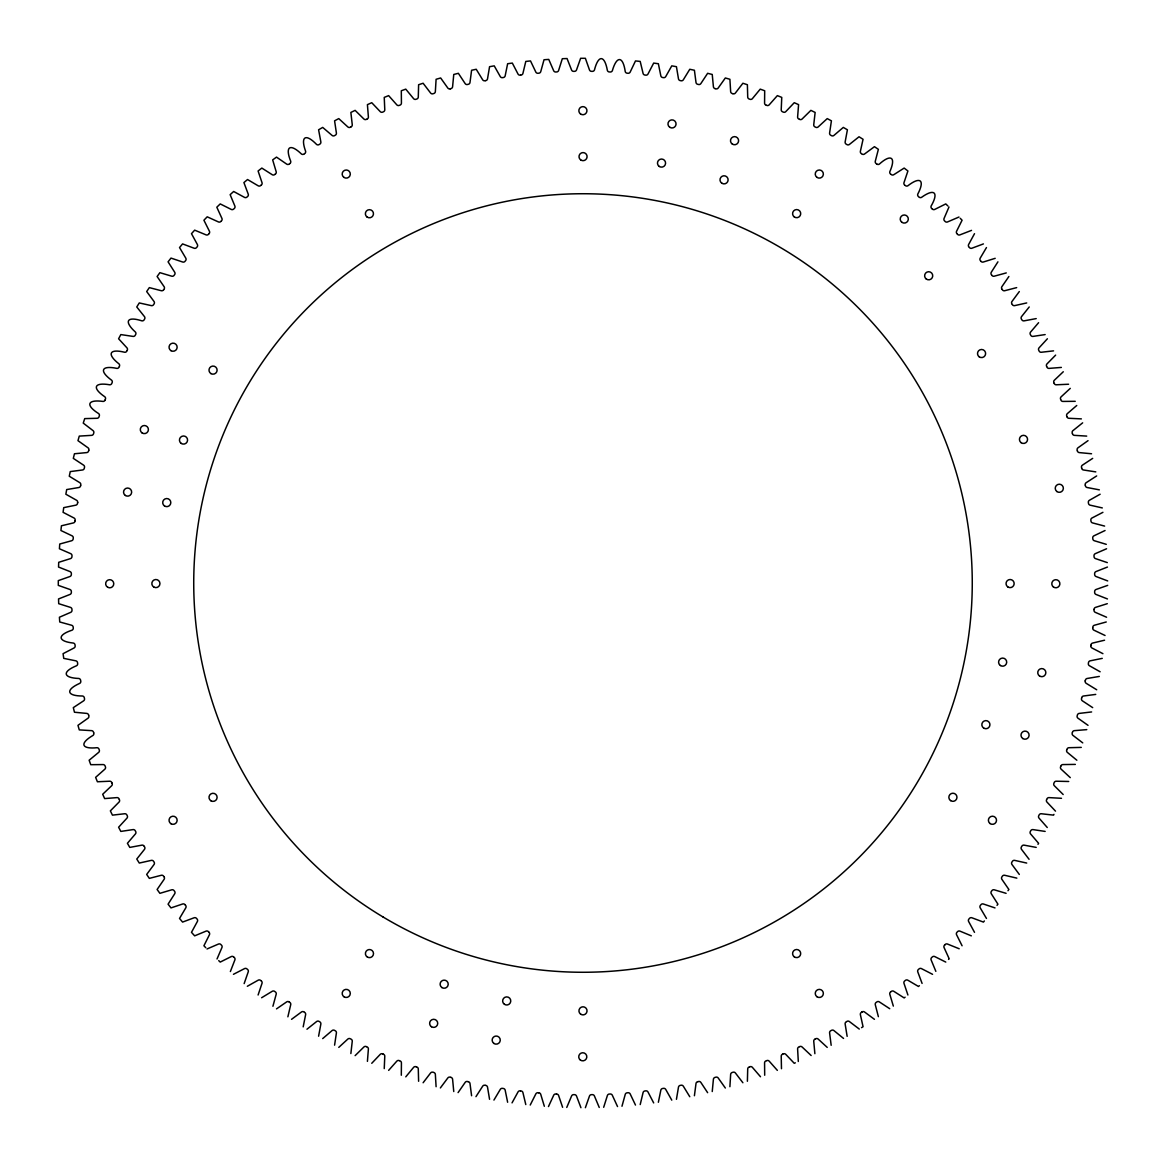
<?xml version="1.0" encoding="UTF-8"?>
<svg xmlns="http://www.w3.org/2000/svg" width="1166" height="1166" viewBox="0 0 1166 1166"><rect width="100%" height="100%" fill="white"/><g stroke="black" fill="none" stroke-linecap="round" stroke-linejoin="round"><path stroke-width="1.5" d="M384.241 1068.595L384.78 1056.338A2.157 2.157 0 0 0 383.366 1054.181L383.089 1054.064M764.692 1075.241L764.575 1062.969A2.157 2.157 0 0 1 766.077 1060.856L766.426 1060.725M367.421 1061.366L368.383 1049.138A2.157 2.157 0 0 0 367.042 1046.922L366.59 1046.718M1094.043 609.526L1094.014 610.066A2.157 2.157 0 0 0 1095.326 612.354L1106.578 617.237M747.391 1081.276L747.712 1069.018A2.157 2.157 0 0 1 749.286 1066.948L749.636 1066.832M350.864 1053.554L352.249 1041.369A2.157 2.157 0 0 0 350.981 1039.11L350.383 1038.804A2.157 2.157 0 0 0 347.803 1039.095L338.767 1047.389M1092.761 627.891L1092.804 627.264A2.157 2.157 0 0 1 1094.422 625.238L1106.257 621.974M729.901 1086.712L730.645 1074.469A2.157 2.157 0 0 1 732.292 1072.458L732.933 1072.268A2.157 2.157 0 0 1 735.425 1073.012L742.888 1082.748M334.584 1045.159L336.391 1033.032A2.157 2.157 0 0 0 335.196 1030.729L334.613 1030.409A2.157 2.157 0 0 0 332.033 1030.613L322.705 1038.585M1102.919 653.674L1092.032 648.019A2.157 2.157 0 0 1 1090.866 645.702L1090.924 645.323M1090.88 645.658L1090.953 645.031A2.157 2.157 0 0 1 1092.644 643.064L1104.566 640.207M75.076 520.765L75.134 520.298A2.157 2.157 0 0 0 73.968 517.981L63.081 512.326L63.401 509.979L63.736 507.633L75.761 505.184A2.157 2.157 0 0 0 77.524 503.275L77.597 502.779M712.237 1091.536L713.403 1079.322A2.157 2.157 0 0 1 715.122 1077.384L715.764 1077.209A2.157 2.157 0 0 1 718.227 1078.025L725.339 1088.024M318.595 1036.21L320.839 1024.156A2.157 2.157 0 0 0 319.732 1021.81L319.192 1021.489A2.157 2.157 0 0 0 316.569 1021.576L306.964 1029.228M77.612 502.663L77.612 502.735A2.157 2.157 0 0 0 76.548 500.258L65.864 494.224L66.273 491.892L66.695 489.56L78.792 487.534A2.157 2.157 0 0 0 80.614 485.683M1102.264 658.367L1090.239 660.816A2.157 2.157 0 0 0 1088.476 662.725L1088.388 663.337A2.157 2.157 0 0 0 1089.452 665.742L1100.136 671.776M694.411 1095.734L696 1083.564A2.157 2.157 0 0 1 697.793 1081.684M1085.313 680.682L1085.269 680.929A2.157 2.157 0 0 0 1086.26 683.363L1096.725 689.776M80.614 485.639L80.745 485.027A2.157 2.157 0 0 0 79.74 482.637L69.275 476.224L69.771 473.906L70.266 471.589L82.436 470A2.157 2.157 0 0 0 84.316 468.207L84.462 467.566A2.157 2.157 0 0 0 83.558 465.132L73.312 458.369L73.954 455.775L74.464 453.763L86.678 452.597A2.157 2.157 0 0 0 88.616 450.878L88.747 450.397M1085.255 680.973L1085.386 680.317A2.157 2.157 0 0 1 1087.208 678.466L1099.305 676.44M676.44 1099.305L678.466 1087.208A2.157 2.157 0 0 1 680.317 1085.386L680.973 1085.255A2.157 2.157 0 0 1 683.363 1086.26L689.776 1096.725M1081.669 697.866L1081.538 698.434A2.157 2.157 0 0 0 1082.442 700.868L1092.688 707.631M658.367 1102.264L660.816 1090.239A2.157 2.157 0 0 1 662.725 1088.476L663.381 1088.374A2.157 2.157 0 0 1 665.742 1089.452L671.776 1100.136M1091.609 711.945L1079.322 713.403A2.157 2.157 0 0 0 1077.369 715.122L1077.209 715.72A2.157 2.157 0 0 0 1078.025 718.227L1088.024 725.339M88.791 450.28L88.791 450.28A2.157 2.157 0 0 0 87.975 447.773L77.976 440.661L78.705 438.081L79.288 436.099L91.531 435.355A2.157 2.157 0 0 0 93.542 433.708L93.732 433.067A2.157 2.157 0 0 0 92.989 430.575L83.252 423.112L84.069 420.576L84.724 418.609L96.982 418.288A2.157 2.157 0 0 0 99.052 416.714L99.256 416.087A2.157 2.157 0 0 0 98.614 413.566C85.235 405.156 87.435 399.282 103.031 401.425A2.157 2.157 0 0 0 105.144 399.923M640.207 1104.566L643.064 1092.644A2.157 2.157 0 0 1 645.031 1090.953L645.702 1090.866A2.157 2.157 0 0 1 648.019 1092.032L653.674 1102.919M1086.799 729.625L1074.469 730.645A2.157 2.157 0 0 0 1072.458 732.292M258.094 995.006L262 983.375A2.157 2.157 0 0 0 261.213 980.898L261.184 980.868M1072.385 732.54L1072.297 732.86A2.157 2.157 0 0 0 1073.012 735.425L1082.748 742.888M621.974 1106.257L625.238 1094.422A2.157 2.157 0 0 1 627.264 1092.804L627.935 1092.746A2.157 2.157 0 0 1 630.208 1094L635.485 1105.062M1066.788 749.753L1066.963 749.286A2.157 2.157 0 0 1 1069.018 747.712L1081.276 747.391M603.682 1107.292L607.369 1095.588A2.157 2.157 0 0 1 609.454 1094.043L610.11 1094.014A2.157 2.157 0 0 1 612.354 1095.326L617.528 1106.563M1075.343 764.4L1062.969 764.575A2.157 2.157 0 0 0 1060.856 766.077L1060.783 766.266M105.188 399.807L105.377 399.297A2.157 2.157 0 0 0 104.809 396.775C91.764 387.914 94.111 382.113 109.662 384.78A2.157 2.157 0 0 0 111.819 383.366L112.082 382.74A2.157 2.157 0 0 0 111.601 380.203C98.833 370.861 101.457 365.177 116.862 368.383A2.157 2.157 0 0 0 119.078 367.042L119.092 366.999M1060.739 766.383L1060.652 766.616A2.157 2.157 0 0 0 1061.191 769.225L1070.271 777.635M585.376 1107.7L589.457 1096.127A2.157 2.157 0 0 1 591.599 1094.655L592.27 1094.641A2.157 2.157 0 0 1 594.441 1096.04L599.237 1107.452M1068.712 781.482L1056.338 781.22A2.157 2.157 0 0 0 1054.181 782.634L1053.918 783.26A2.157 2.157 0 0 0 1054.399 785.797L1063.173 794.512M1061.483 798.302L1049.138 797.617A2.157 2.157 0 0 0 1046.922 798.958L1046.806 799.22M119.326 366.503L119.355 366.43A2.157 2.157 0 0 0 118.976 363.865C106.572 354.114 109.327 348.488 124.631 352.249A2.157 2.157 0 0 0 126.89 350.981L127.167 350.456M1055.507 811.142L1047.024 802.135A2.157 2.157 0 0 1 1046.645 799.57M1053.947 814.349L1053.554 815.136L1041.369 813.751A2.157 2.157 0 0 0 1039.11 815.019L1038.804 815.617A2.157 2.157 0 0 0 1039.095 818.197L1047.257 827.496M974.514 233.666L968.655 244.452A2.157 2.157 0 0 0 968.99 247.032L969.121 247.177M986.465 247.556L980.227 258.123A2.157 2.157 0 0 0 980.475 260.703L980.577 260.834M1038.002 844.315L1038.585 843.295L1030.613 833.967A2.157 2.157 0 0 1 1030.409 831.387L1030.729 830.804A2.157 2.157 0 0 1 1033.032 829.609L1045.159 831.416M997.921 261.84L991.333 272.174A2.157 2.157 0 0 0 991.479 274.768M1029.068 859.284L1021.576 849.431A2.157 2.157 0 0 1 1021.46 846.851L1021.81 846.268A2.157 2.157 0 0 1 1024.156 845.161L1036.21 847.405M1008.882 276.517L1001.929 286.617A2.157 2.157 0 0 0 1001.988 289.212M1016.839 878.129L1004.786 875.302A2.157 2.157 0 0 0 1002.366 876.234L1001.988 876.788A2.157 2.157 0 0 0 1001.929 879.383L1008.882 889.483L1008.007 890.693M1019.317 291.558L1012.132 301.28A2.157 2.157 0 0 0 1011.986 304.02L1012.219 304.37M163.75 289.591L164.012 289.212A2.157 2.157 0 0 0 164.071 286.617L157.119 276.517L158.503 274.593L159.902 272.669L171.664 276.167A2.157 2.157 0 0 0 174.113 275.307L174.521 274.768A2.157 2.157 0 0 0 174.667 272.174L168.079 261.84L169.536 259.96L170.994 258.094L182.625 262A2.157 2.157 0 0 0 185.102 261.213L185.525 260.703A2.157 2.157 0 0 0 185.773 258.123L179.535 247.556L180.861 245.953L182.581 243.913L194.081 248.212A2.157 2.157 0 0 0 196.573 247.527L197.01 247.032A2.157 2.157 0 0 0 197.346 244.452L191.486 233.666L193.075 231.903L194.664 230.154L206.003 234.847A2.157 2.157 0 0 0 208.525 234.249L208.554 234.22M163.634 289.766L163.648 289.722A2.157 2.157 0 0 1 161.214 290.698L149.335 287.623L147.834 289.838L146.683 291.558L153.985 301.426A2.157 2.157 0 0 1 154.014 304.02L153.65 304.574A2.157 2.157 0 0 1 151.274 305.609L139.293 302.941L137.865 305.201L136.772 306.964L144.424 316.569A2.157 2.157 0 0 1 144.54 319.149L144.19 319.732A2.157 2.157 0 0 1 141.844 320.839C126.832 316.015 123.713 321.437 135.387 332.033A2.157 2.157 0 0 1 135.591 334.613L135.271 335.196A2.157 2.157 0 0 1 132.968 336.391L120.841 334.584L119.573 336.93L118.611 338.767L126.905 347.803A2.157 2.157 0 0 1 127.196 350.383M1029.228 306.964L1021.576 316.569A2.157 2.157 0 0 0 1021.46 319.149L1021.81 319.732A2.157 2.157 0 0 0 1024.156 320.839L1036.21 318.595M997.017 905.341L997.921 904.16L991.333 893.826A2.157 2.157 0 0 1 991.479 891.232L991.887 890.693A2.157 2.157 0 0 1 994.336 889.833L1006.098 893.331M1038.585 322.705L1030.613 332.033A2.157 2.157 0 0 0 1030.409 334.613L1030.729 335.196A2.157 2.157 0 0 0 1033.032 336.391L1045.159 334.584M423.112 1082.748L430.575 1073.012A2.157 2.157 0 0 1 433.067 1072.268L433.3 1072.341M984.366 920.951L983.419 922.087L971.919 917.788A2.157 2.157 0 0 0 969.427 918.473L969.048 918.91A2.157 2.157 0 0 0 968.655 921.548L974.514 932.334M1047.389 338.767L1039.095 347.803A2.157 2.157 0 0 0 1038.804 350.383L1039.066 350.908A2.157 2.157 0 0 0 1041.369 352.249L1053.554 350.864M405.768 1076.859L413.58 1067.386A2.157 2.157 0 0 1 416.087 1066.744L416.16 1066.759M1055.638 355.12L1047.024 363.865A2.157 2.157 0 0 0 1046.645 366.43M208.656 234.089L208.976 233.754A2.157 2.157 0 0 0 209.399 231.203L203.919 220.228L205.566 218.508L207.213 216.818L218.377 221.904A2.157 2.157 0 0 0 220.913 221.394L221.074 221.249M388.642 1070.373L396.775 1061.191A2.157 2.157 0 0 1 399.297 1060.623L399.34 1060.637M959.195 948.76L947.623 944.096A2.157 2.157 0 0 0 945.087 944.606L944.81 944.868M1063.29 371.75L1054.399 380.203A2.157 2.157 0 0 0 1053.918 382.74L1054.079 383.133M221.307 221.001L221.394 220.913A2.157 2.157 0 0 0 221.904 218.377L216.818 207.213L218.508 205.566L220.228 203.919L231.203 209.399A2.157 2.157 0 0 0 233.754 208.976L234.249 208.525A2.157 2.157 0 0 0 234.847 206.003L230.154 194.664L232.121 192.871L233.666 191.486L244.452 197.346A2.157 2.157 0 0 0 247.032 197.01L247.527 196.573A2.157 2.157 0 0 0 248.212 194.081L243.913 182.581L245.953 180.861L247.556 179.535L258.123 185.773A2.157 2.157 0 0 0 260.703 185.525L261.097 185.205M945.058 944.635L944.606 945.087A2.157 2.157 0 0 0 944.096 947.623L949.182 958.787L948.556 959.399M371.75 1063.29L380.203 1054.399A2.157 2.157 0 0 1 382.74 1053.918L383.016 1054.035M945.772 962.081L934.797 956.601A2.157 2.157 0 0 0 932.246 957.024L931.78 957.446A2.157 2.157 0 0 0 931.153 959.997L935.846 971.336M355.12 1055.638L363.865 1047.024A2.157 2.157 0 0 1 366.43 1046.645M932.552 974.31L921.548 968.655A2.157 2.157 0 0 0 918.968 968.99L918.473 969.427A2.157 2.157 0 0 0 917.788 971.919L922.087 983.419M919.362 985.707L918.444 986.465L907.877 980.227A2.157 2.157 0 0 0 905.297 980.475L904.816 980.868A2.157 2.157 0 0 0 904 983.375L907.906 995.006M261.126 185.175L261.184 185.132A2.157 2.157 0 0 0 262 182.625L258.094 170.994L260.193 169.347L261.84 168.079L272.174 174.667A2.157 2.157 0 0 0 274.768 174.521L274.972 174.361M905.107 997.192L904.16 997.921L893.826 991.333A2.157 2.157 0 0 0 891.232 991.479L890.897 991.727M1088.024 440.661L1078.025 447.773A2.157 2.157 0 0 0 1077.209 450.236L1077.369 450.834M275.074 174.288L275.307 174.113A2.157 2.157 0 0 0 276.167 171.664L272.669 159.902L274.826 158.328L276.517 157.119L286.617 164.071A2.157 2.157 0 0 0 289.212 164.012L289.591 163.75M889.731 1008.707L879.383 1001.929A2.157 2.157 0 0 0 876.788 1001.988L876.278 1002.352A2.157 2.157 0 0 0 875.302 1004.786L878.377 1016.665M1092.688 458.369L1082.442 465.132A2.157 2.157 0 0 0 1081.538 467.566L1081.669 468.134M289.722 163.648L289.722 163.648A2.157 2.157 0 0 0 290.698 161.214C284.825 146.566 290.028 143.068 301.426 153.985A2.157 2.157 0 0 0 304.02 154.014L304.428 153.737M291.558 1019.317L301.426 1012.015A2.157 2.157 0 0 1 304.02 1011.986L304.195 1012.103M861.951 1012.015L861.849 1012.073A2.157 2.157 0 0 1 864.574 1012.015L874.442 1019.317M861.776 1012.132L861.455 1012.336A2.157 2.157 0 0 0 860.391 1014.726L863.059 1026.707L861.557 1027.654M276.517 1008.882L286.617 1001.929A2.157 2.157 0 0 1 289.212 1001.988M859.284 1029.068L849.431 1021.576A2.157 2.157 0 0 0 846.851 1021.46L846.633 1021.591M1100.136 494.224L1089.452 500.258A2.157 2.157 0 0 0 1088.374 502.619L1088.476 503.275A2.157 2.157 0 0 0 1090.239 505.184L1102.307 507.924M847.143 1036.355L845.161 1024.156A2.157 2.157 0 0 1 846.268 1021.81M843.557 1038.44L833.967 1030.613A2.157 2.157 0 0 0 831.387 1030.409L830.804 1030.729A2.157 2.157 0 0 0 829.609 1033.032L831.169 1045.304M1102.919 512.326L1092.032 517.981A2.157 2.157 0 0 0 1090.866 520.298L1090.953 520.969A2.157 2.157 0 0 0 1092.644 522.936L1104.61 526.085M1105.062 530.515L1094 535.792A2.157 2.157 0 0 0 1092.746 538.065L1092.804 538.648A2.157 2.157 0 0 0 1094.422 540.762L1106.272 544.333M350.937 126.919L350.937 126.919A2.157 2.157 0 0 0 352.249 124.631L350.864 112.446L352.715 111.528L355.12 110.362L363.865 118.976A2.157 2.157 0 0 0 366.43 119.355L366.78 119.194M350.791 126.992L350.383 127.196A2.157 2.157 0 0 1 347.803 126.905L338.767 118.611L336.406 119.85L334.584 120.841L336.391 132.968A2.157 2.157 0 0 1 335.196 135.271L334.613 135.591A2.157 2.157 0 0 1 332.033 135.387L322.705 127.415L320.388 128.741L318.595 129.79L320.839 141.844A2.157 2.157 0 0 1 319.732 144.19L319.149 144.54A2.157 2.157 0 0 1 316.569 144.424C305.507 133.041 300.274 136.524 305.609 151.274A2.157 2.157 0 0 1 304.574 153.65M815.238 1038.993L815.617 1038.804A2.157 2.157 0 0 1 818.197 1039.095L827.233 1047.389M814.874 1053.685L813.751 1041.369A2.157 2.157 0 0 1 815.019 1039.11M811.142 1055.507L802.135 1047.024A2.157 2.157 0 0 0 799.57 1046.645M1106.578 548.763L1095.326 553.646A2.157 2.157 0 0 0 1094.014 555.89L1094.043 556.503A2.157 2.157 0 0 0 1095.588 558.631L1107.306 562.61M799.41 1046.718L798.958 1046.922A2.157 2.157 0 0 0 797.617 1049.138L798.302 1061.483M795.329 1062.824L794.25 1063.29L785.797 1054.399A2.157 2.157 0 0 0 783.26 1053.918L782.794 1054.108M1107.452 567.055L1096.04 571.544A2.157 2.157 0 0 0 1094.641 573.73L1094.655 574.401A2.157 2.157 0 0 0 1096.127 576.543L1107.7 580.93M782.721 1054.151L782.678 1054.166A2.157 2.157 0 0 0 781.22 1056.338L781.482 1068.712M1107.7 585.376L1096.127 589.457A2.157 2.157 0 0 0 1094.655 591.599L1094.641 592.27A2.157 2.157 0 0 0 1096.04 594.456L1107.452 598.945M760.509 1076.757L752.42 1067.386A2.157 2.157 0 0 0 749.913 1066.744L749.753 1066.788M1107.292 603.682L1095.588 607.369A2.157 2.157 0 0 0 1094.043 609.454M983.419 243.913L971.919 248.212A2.157 2.157 0 0 1 969.427 247.527M450.397 88.747L450.878 88.631A2.157 2.157 0 0 0 452.597 86.678L453.763 74.464L456.066 73.881L458.369 73.312L465.132 83.558A2.157 2.157 0 0 0 467.566 84.462L468.207 84.316A2.157 2.157 0 0 0 470 82.436L471.589 70.266L473.906 69.771L476.224 69.275L482.637 79.74A2.157 2.157 0 0 0 485.027 80.745L485.522 80.643M450.236 88.791L450.28 88.791A2.157 2.157 0 0 1 447.773 87.975L440.661 77.976L438.372 78.632L436.099 79.288L435.355 91.531A2.157 2.157 0 0 1 433.708 93.542L433.111 93.717A2.157 2.157 0 0 1 430.575 92.989L423.112 83.252L420.853 83.981L418.609 84.724L418.288 96.982A2.157 2.157 0 0 1 416.714 99.037L416.087 99.256A2.157 2.157 0 0 1 413.566 98.614L405.768 89.141L403.261 90.044L401.308 90.759L401.425 103.031A2.157 2.157 0 0 1 399.923 105.144L399.297 105.377A2.157 2.157 0 0 1 396.775 104.809L388.642 95.627L386.165 96.618L384.241 97.405L384.78 109.662A2.157 2.157 0 0 1 383.366 111.819L382.783 112.067A2.157 2.157 0 0 1 380.203 111.601L371.75 102.71L369.316 103.789L367.421 104.634L368.383 116.862A2.157 2.157 0 0 1 367.042 119.078M697.866 1081.669L698.434 1081.538A2.157 2.157 0 0 1 700.868 1082.442L707.631 1092.688M1016.665 287.623L1004.786 290.698A2.157 2.157 0 0 1 1002.366 289.766L1002.104 289.387M485.639 80.614L485.683 80.614A2.157 2.157 0 0 0 487.534 78.792L489.56 66.695L491.892 66.273L494.224 65.864L500.258 76.548A2.157 2.157 0 0 0 502.619 77.626L503.275 77.524A2.157 2.157 0 0 0 505.184 75.761L507.633 63.736L509.979 63.401L512.326 63.081L517.981 73.968A2.157 2.157 0 0 0 520.298 75.134L520.561 75.105M1026.707 302.941L1014.726 305.609A2.157 2.157 0 0 1 1012.35 304.574L1012.35 304.574M1095.734 694.411L1083.564 696A2.157 2.157 0 0 0 1081.684 697.793M520.838 75.061L520.969 75.047A2.157 2.157 0 0 0 522.936 73.356L525.793 61.434L528.446 61.142L530.515 60.938L535.792 72.001A2.157 2.157 0 0 0 538.065 73.254L538.736 73.196A2.157 2.157 0 0 0 540.762 71.578L544.026 59.743L546.694 59.553L548.763 59.422L553.646 70.674A2.157 2.157 0 0 0 555.89 71.986L556.546 71.957A2.157 2.157 0 0 0 558.631 70.412L562.318 58.708L564.985 58.606L567.055 58.548L571.544 69.96A2.157 2.157 0 0 0 573.73 71.359L574.401 71.345A2.157 2.157 0 0 0 576.543 69.873L580.624 58.3L583.292 58.3L585.376 58.3L589.457 69.873A2.157 2.157 0 0 0 591.599 71.345L592.27 71.359A2.157 2.157 0 0 0 594.456 69.96C598.318 54.671 604.571 54.889 607.369 70.412A2.157 2.157 0 0 0 609.454 71.957L610.11 71.986A2.157 2.157 0 0 0 612.354 70.674C616.741 55.502 622.979 55.953 625.238 71.578A2.157 2.157 0 0 0 627.264 73.196L627.935 73.254A2.157 2.157 0 0 0 630.208 72.001L635.485 60.938L638.137 61.2L640.207 61.434L643.064 73.356A2.157 2.157 0 0 0 645.031 75.047L645.702 75.134A2.157 2.157 0 0 0 648.019 73.968L653.674 63.081L655.729 63.372L658.367 63.736L660.816 75.761A2.157 2.157 0 0 0 662.725 77.524L663.381 77.626A2.157 2.157 0 0 0 665.742 76.548L671.776 65.864L673.817 66.214L676.44 66.695L678.466 78.792A2.157 2.157 0 0 0 680.317 80.614L680.973 80.745A2.157 2.157 0 0 0 683.363 79.74L689.776 69.275L691.802 69.698L694.411 70.266L696 82.436A2.157 2.157 0 0 0 697.793 84.316L698.434 84.462A2.157 2.157 0 0 0 700.868 83.558L707.631 73.312L709.642 73.808L712.237 74.464L713.403 86.678A2.157 2.157 0 0 0 715.122 88.616M1061.366 367.421L1049.138 368.383A2.157 2.157 0 0 1 1046.922 367.042L1046.718 366.59M1068.595 384.241L1056.338 384.78A2.157 2.157 0 0 1 1054.181 383.366M580.93 1107.7L576.543 1096.127A2.157 2.157 0 0 0 574.401 1094.655L573.73 1094.641A2.157 2.157 0 0 0 571.559 1096.04L566.763 1107.452M1075.241 401.308L1062.969 401.425A2.157 2.157 0 0 1 1060.856 399.923L1060.696 399.501M562.61 1107.306L558.631 1095.588A2.157 2.157 0 0 0 556.546 1094.043M556.474 1094.043L555.934 1094.014A2.157 2.157 0 0 0 553.646 1095.326L548.472 1106.563M544.333 1106.272L540.762 1094.422A2.157 2.157 0 0 0 538.736 1092.804M538.605 1092.804L538.065 1092.746A2.157 2.157 0 0 0 535.792 1094L530.224 1105.033M1086.712 436.099L1074.469 435.355A2.157 2.157 0 0 1 1072.458 433.708M520.59 1090.91L520.969 1090.953A2.157 2.157 0 0 1 522.936 1092.644L525.793 1104.566M520.386 1090.88L520.298 1090.866A2.157 2.157 0 0 0 517.981 1092.032L512.034 1102.876M1091.536 453.763L1079.322 452.597A2.157 2.157 0 0 1 1077.384 450.878M493.932 1100.077L500.258 1089.452A2.157 2.157 0 0 1 502.619 1088.374L503.275 1088.476A2.157 2.157 0 0 1 505.184 1090.239L507.633 1102.264M1026.707 863.059L1014.726 860.391A2.157 2.157 0 0 0 1012.35 861.426L1012.059 861.878A2.157 2.157 0 0 0 1012.015 864.574L1019.317 874.442M485.202 1085.298L485.071 1085.269A2.157 2.157 0 0 0 482.637 1086.26L475.947 1096.667M485.566 1085.371L485.683 1085.386A2.157 2.157 0 0 1 487.534 1087.208L489.56 1099.305M468.134 1081.669L467.566 1081.538A2.157 2.157 0 0 0 465.132 1082.442L458.078 1092.615M715.166 88.631L715.764 88.791A2.157 2.157 0 0 0 718.227 87.975L725.339 77.976L727.336 78.545L729.901 79.288L730.645 91.531A2.157 2.157 0 0 0 732.292 93.542L732.656 93.644M450.761 1077.34L450.28 1077.209A2.157 2.157 0 0 0 447.773 1078.025L440.369 1087.936M995.006 907.906L983.375 904A2.157 2.157 0 0 0 980.898 904.787L980.475 905.297A2.157 2.157 0 0 0 980.227 907.877L986.465 918.444M732.889 93.717L732.889 93.717A2.157 2.157 0 0 0 735.425 92.989L742.888 83.252L745.147 83.981L747.391 84.724L747.712 96.982A2.157 2.157 0 0 0 749.286 99.037L749.913 99.256A2.157 2.157 0 0 0 752.42 98.614L760.232 89.141L762.462 89.942L764.692 90.759L764.575 103.031A2.157 2.157 0 0 0 766.077 105.144L766.12 105.159M416.277 1066.803L416.714 1066.948A2.157 2.157 0 0 1 418.288 1069.018L418.609 1081.276M971.336 935.846L959.997 931.153A2.157 2.157 0 0 0 957.475 931.751L957.082 932.173A2.157 2.157 0 0 0 956.601 934.797L962.081 945.772M399.53 1060.71L399.923 1060.856A2.157 2.157 0 0 1 401.425 1062.969L401.308 1075.241M766.383 105.261L766.703 105.377A2.157 2.157 0 0 0 769.225 104.809L777.358 95.627L779.558 96.501L781.759 97.405L781.22 109.662A2.157 2.157 0 0 0 782.634 111.819L783.26 112.082A2.157 2.157 0 0 0 785.797 111.601L794.25 102.71L796.422 103.657L798.579 104.634L797.617 116.862A2.157 2.157 0 0 0 798.958 119.078L799.526 119.34M1105.062 635.485L1094 630.208A2.157 2.157 0 0 1 1092.746 627.935M303.189 1026.867L305.609 1014.726A2.157 2.157 0 0 0 304.574 1012.35L304.545 1012.336M861.455 153.664L861.455 153.664A2.157 2.157 0 0 1 860.391 151.274L863.059 139.293L861.295 138.186L859.036 136.772L849.431 144.424A2.157 2.157 0 0 1 846.851 144.54L846.268 144.19A2.157 2.157 0 0 1 845.161 141.844L847.405 129.79L845.612 128.741L843.295 127.415L833.967 135.387A2.157 2.157 0 0 1 831.387 135.591L830.804 135.271A2.157 2.157 0 0 1 829.609 132.968L831.416 120.841L829.332 119.719L827.233 118.611L818.197 126.905A2.157 2.157 0 0 1 815.617 127.196L815.092 126.934A2.157 2.157 0 0 1 813.751 124.631L815.136 112.446L813.008 111.397L810.88 110.362L802.135 118.976A2.157 2.157 0 0 1 799.57 119.355M861.951 153.985L861.98 154.014A2.157 2.157 0 0 0 864.574 153.985L874.442 146.683L876.657 148.169L878.377 149.335L875.302 161.214A2.157 2.157 0 0 0 876.234 163.634L876.715 163.954M287.871 1016.825L290.698 1004.786A2.157 2.157 0 0 0 289.766 1002.366L289.285 1002.046M272.917 1006.273L276.167 994.336A2.157 2.157 0 0 0 275.307 991.887L274.797 991.508A2.157 2.157 0 0 0 272.174 991.333L261.607 997.746M890.926 174.288L890.693 174.113A2.157 2.157 0 0 1 889.833 171.664C896.158 157.352 891.218 153.446 879.383 164.071A2.157 2.157 0 0 1 876.788 164.012M904.874 185.175L904.816 185.132A2.157 2.157 0 0 1 904 182.625L907.906 170.994L906.273 169.711L904.16 168.079L893.826 174.667A2.157 2.157 0 0 1 891.232 174.521M260.834 980.577L260.732 980.504A2.157 2.157 0 0 0 258.123 980.227L247.323 986.276M244.146 983.608L248.212 971.919A2.157 2.157 0 0 0 247.527 969.427L247.032 968.99A2.157 2.157 0 0 0 244.452 968.655L233.448 974.31M1076.859 760.232L1067.386 752.42A2.157 2.157 0 0 1 1066.744 749.913M230.372 971.54L234.847 959.997A2.157 2.157 0 0 0 234.249 957.475L234.06 957.315M931.969 208.714L931.751 208.525A2.157 2.157 0 0 1 931.153 206.003C939.009 192.317 934.36 188.12 921.548 197.346A2.157 2.157 0 0 1 918.968 197.01M932.217 208.947L932.246 208.976A2.157 2.157 0 0 0 934.797 209.399L945.772 203.919L947.914 205.974M218.727 960.638L220.228 962.081L231.203 956.601A2.157 2.157 0 0 1 233.754 957.024M948.978 207.009L944.096 218.377A2.157 2.157 0 0 0 944.606 220.913L945.087 221.394A2.157 2.157 0 0 0 947.623 221.904L958.991 217.022M217.022 958.991L221.904 947.623A2.157 2.157 0 0 0 221.394 945.087L221.03 944.722A2.157 2.157 0 0 0 218.377 944.096L207.009 948.978M960.23 218.304L962.081 220.228L956.601 231.203A2.157 2.157 0 0 0 957.024 233.754L957.199 233.943M205.77 947.696L203.919 945.772L209.399 934.797A2.157 2.157 0 0 0 208.976 932.246M777.358 1070.373L769.225 1061.191A2.157 2.157 0 0 0 766.703 1060.623M208.801 932.057L208.525 931.751A2.157 2.157 0 0 0 206.003 931.153L194.664 935.846L193.264 934.316L191.486 932.334L197.346 921.548A2.157 2.157 0 0 0 197.01 918.968L196.573 918.473A2.157 2.157 0 0 0 194.081 917.788L182.581 922.087L181.051 920.265L179.535 918.444L185.773 907.877A2.157 2.157 0 0 0 185.525 905.297L185.161 904.845M971.54 230.372L959.997 234.847A2.157 2.157 0 0 1 957.475 234.249M980.839 261.155L980.868 261.184A2.157 2.157 0 0 0 983.375 262L995.196 258.327M991.639 274.972L991.887 275.307A2.157 2.157 0 0 0 994.336 276.167L1006.273 272.917M163.896 876.613L163.634 876.234A2.157 2.157 0 0 0 161.214 875.302L149.335 878.377L148.009 876.409L146.683 874.442L153.985 864.574A2.157 2.157 0 0 0 154.014 861.98L153.65 861.426A2.157 2.157 0 0 0 151.274 860.391L139.293 863.059L138.025 861.047L136.772 859.036L144.424 849.431A2.157 2.157 0 0 0 144.54 846.851L144.307 846.458M119.34 799.526L119.078 798.958A2.157 2.157 0 0 0 116.862 797.617L104.634 798.579L103.541 796.145L102.71 794.25L111.601 785.797A2.157 2.157 0 0 0 112.082 783.26L111.98 783.027M111.951 782.954L111.834 782.678A2.157 2.157 0 0 0 109.662 781.22L97.405 781.759L96.399 779.282L95.627 777.358L104.809 769.225A2.157 2.157 0 0 0 105.377 766.703L105.144 766.077A2.157 2.157 0 0 0 103.031 764.575L90.759 764.692L89.84 762.185L89.141 760.232L98.614 752.42A2.157 2.157 0 0 0 99.256 749.913L99.052 749.33A2.157 2.157 0 0 0 96.982 747.712C81.299 749.315 79.361 743.354 92.989 735.425A2.157 2.157 0 0 0 93.732 732.933L93.703 732.86M1070.271 388.365L1061.191 396.775A2.157 2.157 0 0 0 1060.623 399.297M1076.757 405.491L1067.386 413.58A2.157 2.157 0 0 0 1066.744 416.087M1066.948 416.67L1066.919 416.597A2.157 2.157 0 0 0 1069.018 418.288L1081.378 418.885M1082.66 422.835L1073.157 430.473A2.157 2.157 0 0 0 1072.268 433.067L1072.443 433.621M93.674 732.729L93.542 732.292A2.157 2.157 0 0 0 91.531 730.645L79.288 729.901L78.457 727.059L77.976 725.339L87.975 718.227A2.157 2.157 0 0 0 88.791 715.764L88.66 715.239M893.331 1006.098L889.833 994.336A2.157 2.157 0 0 1 890.693 991.887M1095.792 471.88L1083.564 470A2.157 2.157 0 0 1 1081.684 468.207M1096.667 475.932L1086.26 482.637A2.157 2.157 0 0 0 1085.255 485.027L1085.269 485.071M1085.313 485.275L1085.386 485.683A2.157 2.157 0 0 0 1087.208 487.534L1099.363 489.851M471.589 1095.734L470 1083.564A2.157 2.157 0 0 0 468.207 1081.684M453.763 1091.536L452.597 1079.322A2.157 2.157 0 0 0 450.878 1077.369M436.099 1086.712L435.355 1074.469A2.157 2.157 0 0 0 433.708 1072.458M185.102 904.787A2.157 2.157 0 0 0 182.625 904L170.994 907.906L169.711 906.273L168.079 904.16L174.667 893.826A2.157 2.157 0 0 0 174.521 891.232L174.113 890.693A2.157 2.157 0 0 0 171.664 889.833L159.902 893.331L158.503 891.407L157.119 889.483L164.071 879.383A2.157 2.157 0 0 0 164.012 876.788M144.19 846.268A2.157 2.157 0 0 0 141.844 845.161L129.79 847.405L128.595 845.35L127.415 843.295L135.387 833.967A2.157 2.157 0 0 0 135.591 831.387L135.271 830.804A2.157 2.157 0 0 0 132.968 829.609L120.841 831.416L119.719 829.332L118.611 827.233L126.905 818.197A2.157 2.157 0 0 0 127.196 815.617L126.89 815.019A2.157 2.157 0 0 0 124.631 813.751L112.446 815.136L111.397 813.008L110.362 810.88L118.976 802.135A2.157 2.157 0 0 0 119.355 799.57M88.631 715.122A2.157 2.157 0 0 0 86.678 713.403L74.464 712.237L73.749 709.365L73.312 707.631L83.558 700.868A2.157 2.157 0 0 0 84.462 698.434L84.316 697.793A2.157 2.157 0 0 0 82.436 696C66.651 695.942 65.354 689.82 79.74 683.363A2.157 2.157 0 0 0 80.745 680.973L80.614 680.317A2.157 2.157 0 0 0 78.792 678.466C63.022 677.854 61.944 671.703 76.548 665.742A2.157 2.157 0 0 0 77.626 663.381L77.554 662.886A2.157 2.157 0 0 0 75.761 660.816L63.736 658.367L63.445 656.312L63.081 653.674L73.968 648.019A2.157 2.157 0 0 0 75.134 645.702L75.047 645.031A2.157 2.157 0 0 0 73.356 643.064C57.673 641.358 57.003 635.12 72.001 630.208A2.157 2.157 0 0 0 73.254 627.935L73.196 627.264A2.157 2.157 0 0 0 71.578 625.238L59.743 621.974L59.597 619.904L59.422 617.237L70.674 612.354A2.157 2.157 0 0 0 71.986 610.11L71.957 609.454A2.157 2.157 0 0 0 70.412 607.369L58.708 603.682L58.635 601.612L58.548 598.945L69.96 594.456A2.157 2.157 0 0 0 71.359 592.27L71.345 591.599A2.157 2.157 0 0 0 69.873 589.457L58.3 585.376L58.3 583L58.3 580.624L69.873 576.543A2.157 2.157 0 0 0 71.345 574.401L71.359 573.73A2.157 2.157 0 0 0 69.96 571.559L58.548 567.055L58.621 564.694L58.708 562.318L70.412 558.631A2.157 2.157 0 0 0 71.957 556.546L71.986 555.89A2.157 2.157 0 0 0 70.674 553.646L59.422 548.763L59.583 546.402L59.743 544.026L71.578 540.762A2.157 2.157 0 0 0 73.196 538.736L73.254 538.065A2.157 2.157 0 0 0 72.001 535.792L60.938 530.515L61.171 528.154L61.434 525.793L73.356 522.936A2.157 2.157 0 0 0 75.047 520.969M905.297 185.525A2.157 2.157 0 0 0 907.877 185.773C920.338 176.081 925.134 180.103 917.788 194.081A2.157 2.157 0 0 0 918.473 196.573M383.002 916.957A389.255 389.255 0 0 0 972.211 589.224A389.255 389.255 0 0 0 393.787 242.82A389.255 389.255 0 0 0 383.002 916.957M367.436 957.097A4.052 4.052 0 0 0 373.514 953.584A4.052 4.052 0 0 0 367.436 950.071A4.052 4.052 0 0 0 367.436 957.097M211.031 800.853A4.052 4.052 0 0 0 217.109 797.34A4.052 4.052 0 0 0 211.031 793.827A4.052 4.052 0 0 0 211.031 800.853M153.868 587.081A4.052 4.052 0 0 0 159.946 583.568A4.052 4.052 0 0 0 153.868 580.056A4.052 4.052 0 0 0 153.868 587.081M211.017 373.63A4.052 4.052 0 0 0 217.109 370.118A4.052 4.052 0 0 0 211.031 366.605A4.052 4.052 0 0 0 211.017 373.63M367.042 217.007A4.052 4.052 0 0 0 373.455 214.136A4.052 4.052 0 0 0 367.771 210.026A4.052 4.052 0 0 0 367.042 217.007M580.683 159.917A4.052 4.052 0 0 0 587.081 157.046A4.052 4.052 0 0 0 581.397 152.935A4.052 4.052 0 0 0 580.683 159.917M794.279 216.92A4.052 4.052 0 0 0 800.692 214.048A4.052 4.052 0 0 0 794.993 209.924A4.052 4.052 0 0 0 794.279 216.92M1007.73 586.862A4.052 4.052 0 0 0 1014.143 583.991A4.052 4.052 0 0 0 1008.444 579.866A4.052 4.052 0 0 0 1007.73 586.862M950.538 800.576A4.052 4.052 0 0 0 956.951 797.704A4.052 4.052 0 0 0 951.252 793.58A4.052 4.052 0 0 0 950.538 800.576M794.265 956.834A4.052 4.052 0 0 0 800.678 953.963A4.052 4.052 0 0 0 794.979 949.853A4.052 4.052 0 0 0 794.265 956.834M580.61 1014.128A4.052 4.052 0 0 0 587.023 1011.257A4.052 4.052 0 0 0 581.338 1007.147A4.052 4.052 0 0 0 580.61 1014.128M979.192 356.811A4.052 4.052 0 0 0 985.605 353.939A4.052 4.052 0 0 0 979.906 349.829A4.052 4.052 0 0 0 979.192 356.811M901.901 222.327A4.052 4.052 0 0 0 908.299 219.456A4.052 4.052 0 0 0 902.615 215.331A4.052 4.052 0 0 0 901.901 222.327M1021.125 442.686A4.052 4.052 0 0 0 1027.537 439.815A4.052 4.052 0 0 0 1021.839 435.69A4.052 4.052 0 0 0 1021.125 442.686M926.3 279.053A4.052 4.052 0 0 0 932.713 276.182A4.052 4.052 0 0 0 927.028 272.072A4.052 4.052 0 0 0 926.3 279.053M1056.921 491.556A4.052 4.052 0 0 0 1063.334 488.685A4.052 4.052 0 0 0 1057.649 484.56A4.052 4.052 0 0 0 1056.921 491.556M431.449 1026.736A4.052 4.052 0 0 0 437.716 1023.588A4.052 4.052 0 0 0 431.857 1019.725A4.052 4.052 0 0 0 431.449 1026.736M990.08 823.56A4.052 4.052 0 0 0 996.493 820.689A4.052 4.052 0 0 0 990.794 816.564A4.052 4.052 0 0 0 990.08 823.56M721.827 183.222A4.052 4.052 0 0 0 728.109 180.074A4.052 4.052 0 0 0 722.235 176.212A4.052 4.052 0 0 0 721.827 183.222M732.321 144.074A4.052 4.052 0 0 0 738.603 140.926A4.052 4.052 0 0 0 732.729 137.063A4.052 4.052 0 0 0 732.321 144.074M659.3 166.476A4.052 4.052 0 0 0 665.582 163.327A4.052 4.052 0 0 0 659.708 159.465A4.052 4.052 0 0 0 659.3 166.476M669.794 127.313A4.052 4.052 0 0 0 676.061 124.164A4.052 4.052 0 0 0 670.202 120.302A4.052 4.052 0 0 0 669.794 127.313M125.374 495.477A4.052 4.052 0 0 0 131.656 492.329A4.052 4.052 0 0 0 125.782 488.467A4.052 4.052 0 0 0 125.374 495.477M164.523 505.971A4.052 4.052 0 0 0 170.804 502.823A4.052 4.052 0 0 0 164.945 498.961A4.052 4.052 0 0 0 164.523 505.971M142.121 432.95A4.052 4.052 0 0 0 148.403 429.802A4.052 4.052 0 0 0 142.543 425.94A4.052 4.052 0 0 0 142.121 432.95M181.284 443.444A4.052 4.052 0 0 0 187.566 440.282A4.052 4.052 0 0 0 181.692 436.419A4.052 4.052 0 0 0 181.284 443.444M493.976 1043.483A4.052 4.052 0 0 0 500.258 1040.334A4.052 4.052 0 0 0 494.384 1036.472A4.052 4.052 0 0 0 493.976 1043.483M504.47 1004.334A4.052 4.052 0 0 0 510.752 1001.186A4.052 4.052 0 0 0 504.878 997.324A4.052 4.052 0 0 0 504.47 1004.334M441.929 987.573A4.052 4.052 0 0 0 448.21 984.425A4.052 4.052 0 0 0 442.351 980.562A4.052 4.052 0 0 0 441.929 987.573M1039.562 676.018A4.052 4.052 0 0 0 1045.844 672.869A4.052 4.052 0 0 0 1039.985 669.007A4.052 4.052 0 0 0 1039.562 676.018M1000.413 665.524A4.052 4.052 0 0 0 1006.695 662.375A4.052 4.052 0 0 0 1000.822 658.513A4.052 4.052 0 0 0 1000.413 665.524M1022.815 738.544A4.052 4.052 0 0 0 1029.097 735.396A4.052 4.052 0 0 0 1023.223 731.534A4.052 4.052 0 0 0 1022.815 738.544M983.652 728.05A4.052 4.052 0 0 0 989.934 724.902A4.052 4.052 0 0 0 984.075 721.04A4.052 4.052 0 0 0 983.652 728.05M171.067 350.718A4.052 4.052 0 0 0 177.145 347.206A4.052 4.052 0 0 0 171.067 343.693A4.052 4.052 0 0 0 171.067 350.718M343.868 177.349A4.052 4.052 0 0 0 350.281 174.477A4.052 4.052 0 0 0 344.582 170.353A4.052 4.052 0 0 0 343.868 177.349M580.522 113.962A4.052 4.052 0 0 0 586.935 111.091A4.052 4.052 0 0 0 581.236 106.981A4.052 4.052 0 0 0 580.522 113.962M816.929 177.349A4.052 4.052 0 0 0 823.342 174.477A4.052 4.052 0 0 0 817.643 170.353A4.052 4.052 0 0 0 816.929 177.349M1053.466 587.023A4.052 4.052 0 0 0 1059.865 584.151A4.052 4.052 0 0 0 1054.181 580.041A4.052 4.052 0 0 0 1053.466 587.023M816.929 996.711A4.052 4.052 0 0 0 823.342 993.84A4.052 4.052 0 0 0 817.643 989.73A4.052 4.052 0 0 0 816.929 996.711M344.218 996.93A4.052 4.052 0 0 0 350.296 993.417A4.052 4.052 0 0 0 344.218 989.905A4.052 4.052 0 0 0 344.218 996.93M171.067 823.779A4.052 4.052 0 0 0 177.145 820.266A4.052 4.052 0 0 0 171.067 816.754A4.052 4.052 0 0 0 171.067 823.779M107.68 587.256A4.052 4.052 0 0 0 113.772 583.743A4.052 4.052 0 0 0 107.68 580.231A4.052 4.052 0 0 0 107.68 587.256M580.406 1060.083A4.052 4.052 0 0 0 586.804 1057.212A4.052 4.052 0 0 0 581.12 1053.102A4.052 4.052 0 0 0 580.406 1060.083"/></g></svg>
